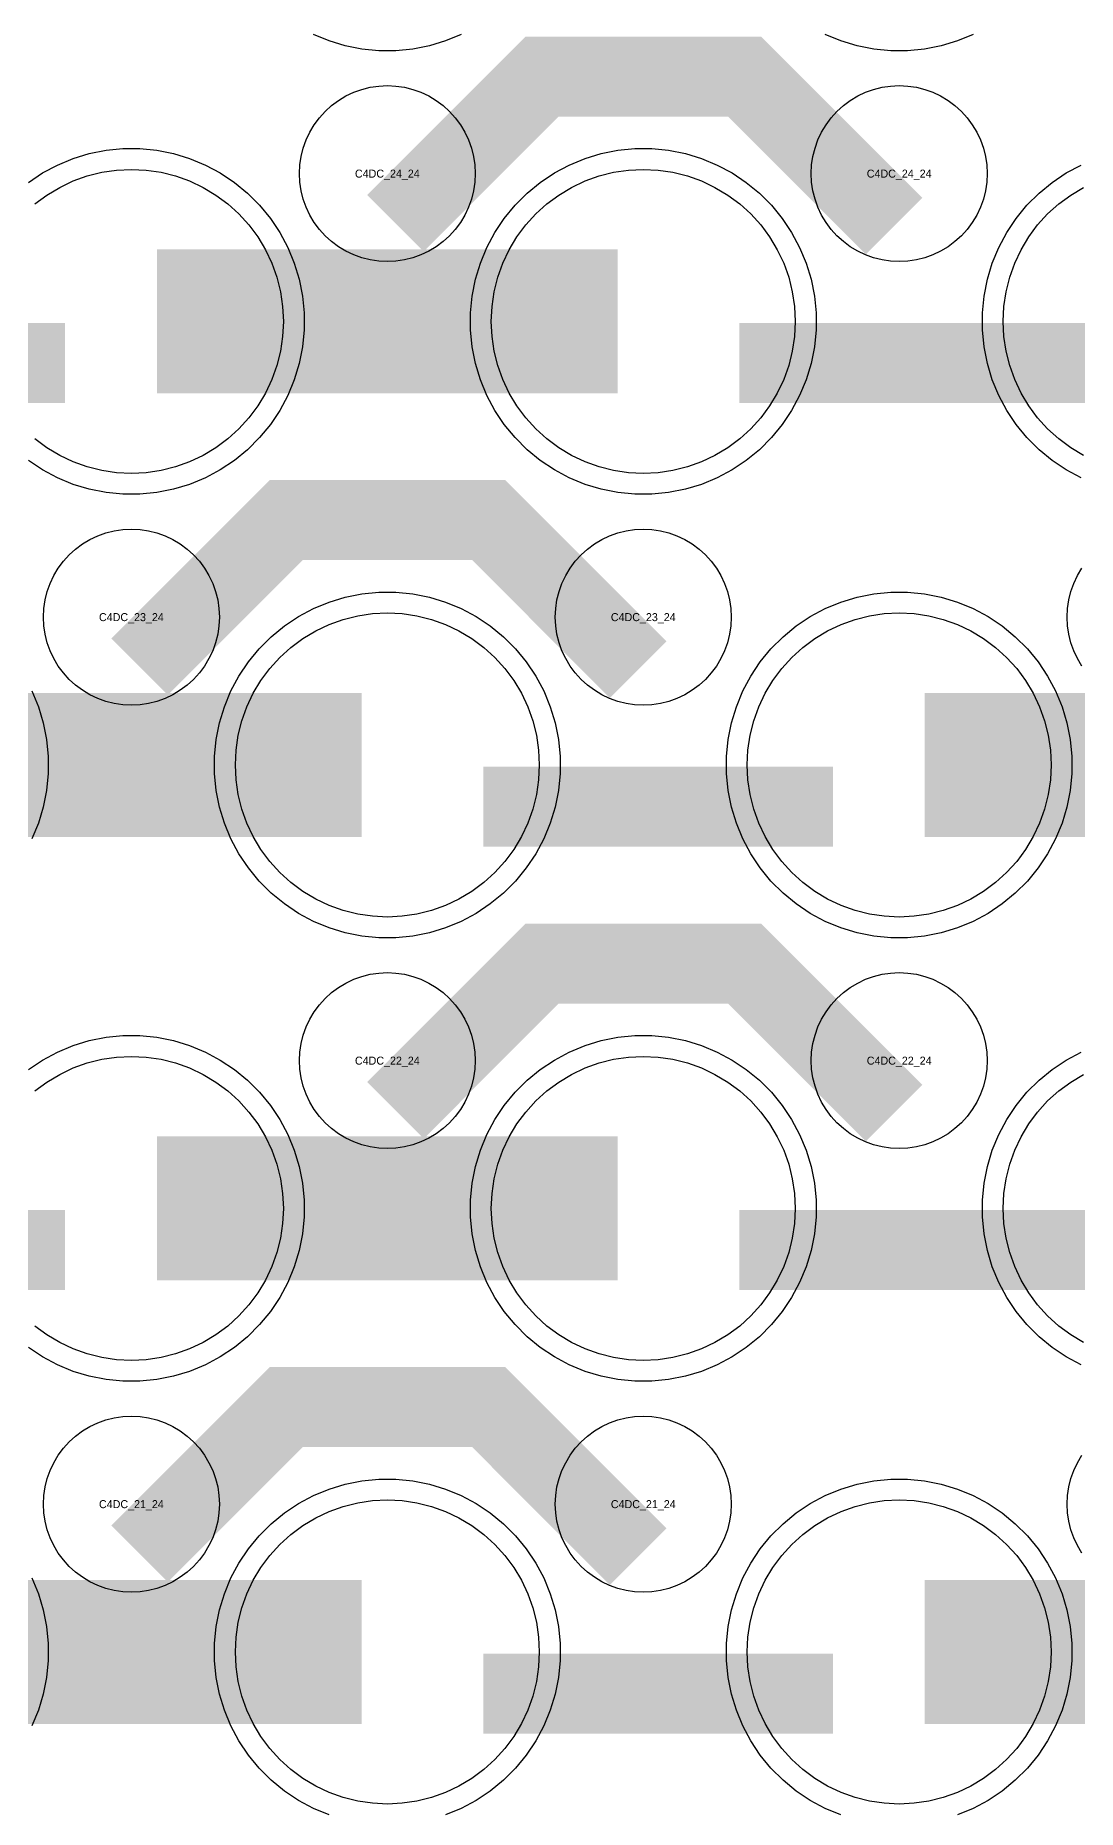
# Model space of a CAD drawing. Extents: x -11880 to 11880, y -14992 to 14992.
# Drawn here: x -4350 to -4024, y -11979 to -11425 of the extents above; entities that cross this region are included whole.
import ezdxf
from ezdxf.enums import TextEntityAlignment as Align

# ---------------------------------------------------------------- set-up
doc = ezdxf.new("R2010")
doc.units = 0
doc.header["$MEASUREMENT"] = 0
for name, color, linetype in [('GDS_775_DT_237', 138, 'CONTINUOUS'), ('RDL1_FS', 34, 'CONTINUOUS'), ('RDL_BS', 160, 'CONTINUOUS')]:
    doc.layers.add(name, color=color, linetype=linetype)

msp = doc.modelspace()

# ---------------------------------------------------------------- linework, layer by layer
at = {"layer": 'RDL1_FS', "color": 240, "true_color": 0xed1f24}
for points in [[(-4350.14, -11477.301), (-4346.395, -11474.523), (-4342.395, -11472.125), (-4338.181, -11470.133), (-4333.791, -11468.561), (-4329.268, -11467.429), (-4324.657, -11466.745), (-4320, -11466.516), (-4315.343, -11466.745), (-4310.732, -11467.429), (-4306.209, -11468.561), (-4301.819, -11470.133), (-4297.605, -11472.125), (-4293.605, -11474.523), (-4289.86, -11477.301), (-4286.406, -11480.431), (-4283.276, -11483.885), (-4280.498, -11487.63), (-4278.1, -11491.63), (-4276.108, -11495.844), (-4274.536, -11500.234), (-4273.404, -11504.757), (-4272.72, -11509.368), (-4272.491, -11514.025), (-4272.72, -11518.682), (-4273.404, -11523.293), (-4274.536, -11527.816), (-4276.108, -11532.206), (-4278.1, -11536.42), (-4280.498, -11540.42), (-4283.276, -11544.165), (-4286.406, -11547.619), (-4289.86, -11550.749), (-4293.605, -11553.527), (-4297.605, -11555.925), (-4301.819, -11557.917), (-4306.209, -11559.489), (-4310.732, -11560.621), (-4315.343, -11561.305), (-4320, -11561.534), (-4324.657, -11561.305), (-4329.268, -11560.621), (-4333.791, -11559.489), (-4338.181, -11557.917), (-4342.395, -11555.925), (-4346.395, -11553.527), (-4350.14, -11550.749)], [(-4022.395, -11555.925), (-4026.395, -11553.527), (-4030.14, -11550.749), (-4033.594, -11547.619), (-4036.724, -11544.165), (-4039.502, -11540.42), (-4041.9, -11536.42), (-4043.892, -11532.206), (-4045.464, -11527.816), (-4046.596, -11523.293), (-4047.28, -11518.682), (-4047.509, -11514.025), (-4047.28, -11509.368), (-4046.596, -11504.757), (-4045.464, -11500.234), (-4043.892, -11495.844), (-4041.9, -11491.63), (-4039.502, -11487.63), (-4036.724, -11483.885), (-4033.594, -11480.431), (-4030.14, -11477.301), (-4026.395, -11474.523), (-4022.395, -11472.125)]]:
    msp.add_lwpolyline(points, dxfattribs=at)
for points in [[(-4160, -11561.534), (-4164.657, -11561.305), (-4169.268, -11560.621), (-4173.791, -11559.489), (-4178.181, -11557.917), (-4182.395, -11555.925), (-4186.395, -11553.527), (-4190.14, -11550.749), (-4193.594, -11547.619), (-4196.724, -11544.165), (-4199.502, -11540.42), (-4201.9, -11536.42), (-4203.892, -11532.206), (-4205.464, -11527.816), (-4206.596, -11523.293), (-4207.28, -11518.682), (-4207.509, -11514.025), (-4207.28, -11509.368), (-4206.596, -11504.757), (-4205.464, -11500.234), (-4203.892, -11495.844), (-4201.9, -11491.63), (-4199.502, -11487.63), (-4196.724, -11483.885), (-4193.594, -11480.431), (-4190.14, -11477.301), (-4186.395, -11474.523), (-4182.395, -11472.125), (-4178.181, -11470.133), (-4173.791, -11468.561), (-4169.268, -11467.429), (-4164.657, -11466.745), (-4160, -11466.516), (-4155.343, -11466.745), (-4150.732, -11467.429), (-4146.209, -11468.561), (-4141.819, -11470.133), (-4137.605, -11472.125), (-4133.605, -11474.523), (-4129.86, -11477.301), (-4126.406, -11480.431), (-4123.276, -11483.885), (-4120.498, -11487.63), (-4118.1, -11491.63), (-4116.108, -11495.844), (-4114.536, -11500.234), (-4113.404, -11504.757), (-4112.72, -11509.368), (-4112.491, -11514.025), (-4112.72, -11518.682), (-4113.404, -11523.293), (-4114.536, -11527.816), (-4116.108, -11532.206), (-4118.1, -11536.42), (-4120.498, -11540.42), (-4123.276, -11544.165), (-4126.406, -11547.619), (-4129.86, -11550.749), (-4133.605, -11553.527), (-4137.605, -11555.925), (-4141.819, -11557.917), (-4146.209, -11559.489), (-4150.732, -11560.621), (-4155.343, -11561.305)], [(-4240, -11700.099), (-4244.657, -11699.87), (-4249.268, -11699.186), (-4253.791, -11698.054), (-4258.181, -11696.482), (-4262.395, -11694.49), (-4266.395, -11692.092), (-4270.14, -11689.314), (-4273.594, -11686.184), (-4276.724, -11682.73), (-4279.502, -11678.985), (-4281.9, -11674.985), (-4283.892, -11670.771), (-4285.464, -11666.381), (-4286.596, -11661.858), (-4287.28, -11657.247), (-4287.509, -11652.59), (-4287.28, -11647.933), (-4286.596, -11643.322), (-4285.464, -11638.799), (-4283.892, -11634.409), (-4281.9, -11630.195), (-4279.502, -11626.195), (-4276.724, -11622.45), (-4273.594, -11618.996), (-4270.14, -11615.866), (-4266.395, -11613.088), (-4262.395, -11610.69), (-4258.181, -11608.698), (-4253.791, -11607.126), (-4249.268, -11605.994), (-4244.657, -11605.31), (-4240, -11605.081), (-4235.343, -11605.31), (-4230.732, -11605.994), (-4226.209, -11607.126), (-4221.819, -11608.698), (-4217.605, -11610.69), (-4213.605, -11613.088), (-4209.86, -11615.866), (-4206.406, -11618.996), (-4203.276, -11622.45), (-4200.498, -11626.195), (-4198.1, -11630.195), (-4196.108, -11634.409), (-4194.536, -11638.799), (-4193.404, -11643.322), (-4192.72, -11647.933), (-4192.491, -11652.59), (-4192.72, -11657.247), (-4193.404, -11661.858), (-4194.536, -11666.381), (-4196.108, -11670.771), (-4198.1, -11674.985), (-4200.498, -11678.985), (-4203.276, -11682.73), (-4206.406, -11686.184), (-4209.86, -11689.314), (-4213.605, -11692.092), (-4217.605, -11694.49), (-4221.819, -11696.482), (-4226.209, -11698.054), (-4230.732, -11699.186), (-4235.343, -11699.87)], [(-4080, -11700.099), (-4084.657, -11699.87), (-4089.268, -11699.186), (-4093.791, -11698.054), (-4098.181, -11696.482), (-4102.395, -11694.49), (-4106.395, -11692.092), (-4110.14, -11689.314), (-4113.594, -11686.184), (-4116.724, -11682.73), (-4119.502, -11678.985), (-4121.9, -11674.985), (-4123.892, -11670.771), (-4125.464, -11666.381), (-4126.596, -11661.858), (-4127.28, -11657.247), (-4127.509, -11652.59), (-4127.28, -11647.933), (-4126.596, -11643.322), (-4125.464, -11638.799), (-4123.892, -11634.409), (-4121.9, -11630.195), (-4119.502, -11626.195), (-4116.724, -11622.45), (-4113.594, -11618.996), (-4110.14, -11615.866), (-4106.395, -11613.088), (-4102.395, -11610.69), (-4098.181, -11608.698), (-4093.791, -11607.126), (-4089.268, -11605.994), (-4084.657, -11605.31), (-4080, -11605.081), (-4075.343, -11605.31), (-4070.732, -11605.994), (-4066.209, -11607.126), (-4061.819, -11608.698), (-4057.605, -11610.69), (-4053.605, -11613.088), (-4049.86, -11615.866), (-4046.406, -11618.996), (-4043.276, -11622.45), (-4040.498, -11626.195), (-4038.1, -11630.195), (-4036.108, -11634.409), (-4034.536, -11638.799), (-4033.404, -11643.322), (-4032.72, -11647.933), (-4032.491, -11652.59), (-4032.72, -11657.247), (-4033.404, -11661.858), (-4034.536, -11666.381), (-4036.108, -11670.771), (-4038.1, -11674.985), (-4040.498, -11678.985), (-4043.276, -11682.73), (-4046.406, -11686.184), (-4049.86, -11689.314), (-4053.605, -11692.092), (-4057.605, -11694.49), (-4061.819, -11696.482), (-4066.209, -11698.054), (-4070.732, -11699.186), (-4075.343, -11699.87)]]:
    msp.add_lwpolyline(points, close=True, dxfattribs=at)
for points in [[(-4311.998, -11514.025, 45, 45, 0), (-4239.998, -11514.025, 45, 45, 0)], [(-4239.998, -11514.025, 45, 45, 0), (-4167.998, -11514.025, 45, 45, 0)], [(-4391.998, -11652.59, 45, 45, 0), (-4319.998, -11652.59, 45, 45, 0)], [(-4319.998, -11652.59, 45, 45, 0), (-4247.998, -11652.59, 45, 45, 0)], [(-4071.998, -11652.59, 45, 45, 0), (-3999.998, -11652.59, 45, 45, 0)]]:
    msp.add_lwpolyline(points, format="xyseb", dxfattribs=at)
at = {"layer": 'RDL1_FS'}
for points in [[(-4350.14, -11754.431), (-4346.395, -11751.653), (-4342.395, -11749.255), (-4338.181, -11747.263), (-4333.791, -11745.691), (-4329.268, -11744.559), (-4324.657, -11743.875), (-4320, -11743.646), (-4315.343, -11743.875), (-4310.732, -11744.559), (-4306.209, -11745.691), (-4301.819, -11747.263), (-4297.605, -11749.255), (-4293.605, -11751.653), (-4289.86, -11754.431), (-4286.406, -11757.561), (-4283.276, -11761.015), (-4280.498, -11764.76), (-4278.1, -11768.76), (-4276.108, -11772.974), (-4274.536, -11777.364), (-4273.404, -11781.887), (-4272.72, -11786.498), (-4272.491, -11791.155), (-4272.72, -11795.812), (-4273.404, -11800.423), (-4274.536, -11804.946), (-4276.108, -11809.336), (-4278.1, -11813.55), (-4280.498, -11817.55), (-4283.276, -11821.295), (-4286.406, -11824.749), (-4289.86, -11827.879), (-4293.605, -11830.657), (-4297.605, -11833.055), (-4301.819, -11835.047), (-4306.209, -11836.619), (-4310.732, -11837.751), (-4315.343, -11838.435), (-4320, -11838.664), (-4324.657, -11838.435), (-4329.268, -11837.751), (-4333.791, -11836.619), (-4338.181, -11835.047), (-4342.395, -11833.055), (-4346.395, -11830.657), (-4350.14, -11827.879)], [(-4022.395, -11833.055), (-4026.395, -11830.657), (-4030.14, -11827.879), (-4033.594, -11824.749), (-4036.724, -11821.295), (-4039.502, -11817.55), (-4041.9, -11813.55), (-4043.892, -11809.336), (-4045.464, -11804.946), (-4046.596, -11800.423), (-4047.28, -11795.812), (-4047.509, -11791.155), (-4047.28, -11786.498), (-4046.596, -11781.887), (-4045.464, -11777.364), (-4043.892, -11772.974), (-4041.9, -11768.76), (-4039.502, -11764.76), (-4036.724, -11761.015), (-4033.594, -11757.561), (-4030.14, -11754.431), (-4026.395, -11751.653), (-4022.395, -11749.255)]]:
    msp.add_lwpolyline(points, dxfattribs=at)
for points in [[(-4160, -11838.664), (-4164.657, -11838.435), (-4169.268, -11837.751), (-4173.791, -11836.619), (-4178.181, -11835.047), (-4182.395, -11833.055), (-4186.395, -11830.657), (-4190.14, -11827.879), (-4193.594, -11824.749), (-4196.724, -11821.295), (-4199.502, -11817.55), (-4201.9, -11813.55), (-4203.892, -11809.336), (-4205.464, -11804.946), (-4206.596, -11800.423), (-4207.28, -11795.812), (-4207.509, -11791.155), (-4207.28, -11786.498), (-4206.596, -11781.887), (-4205.464, -11777.364), (-4203.892, -11772.974), (-4201.9, -11768.76), (-4199.502, -11764.76), (-4196.724, -11761.015), (-4193.594, -11757.561), (-4190.14, -11754.431), (-4186.395, -11751.653), (-4182.395, -11749.255), (-4178.181, -11747.263), (-4173.791, -11745.691), (-4169.268, -11744.559), (-4164.657, -11743.875), (-4160, -11743.646), (-4155.343, -11743.875), (-4150.732, -11744.559), (-4146.209, -11745.691), (-4141.819, -11747.263), (-4137.605, -11749.255), (-4133.605, -11751.653), (-4129.86, -11754.431), (-4126.406, -11757.561), (-4123.276, -11761.015), (-4120.498, -11764.76), (-4118.1, -11768.76), (-4116.108, -11772.974), (-4114.536, -11777.364), (-4113.404, -11781.887), (-4112.72, -11786.498), (-4112.491, -11791.155), (-4112.72, -11795.812), (-4113.404, -11800.423), (-4114.536, -11804.946), (-4116.108, -11809.336), (-4118.1, -11813.55), (-4120.498, -11817.55), (-4123.276, -11821.295), (-4126.406, -11824.749), (-4129.86, -11827.879), (-4133.605, -11830.657), (-4137.605, -11833.055), (-4141.819, -11835.047), (-4146.209, -11836.619), (-4150.732, -11837.751), (-4155.343, -11838.435)], [(-4240, -11977.229), (-4244.657, -11977), (-4249.268, -11976.316), (-4253.791, -11975.184), (-4258.181, -11973.612), (-4262.395, -11971.62), (-4266.395, -11969.222), (-4270.14, -11966.444), (-4273.594, -11963.314), (-4276.724, -11959.86), (-4279.502, -11956.115), (-4281.9, -11952.115), (-4283.892, -11947.901), (-4285.464, -11943.511), (-4286.596, -11938.988), (-4287.28, -11934.377), (-4287.509, -11929.72), (-4287.28, -11925.063), (-4286.596, -11920.452), (-4285.464, -11915.929), (-4283.892, -11911.539), (-4281.9, -11907.325), (-4279.502, -11903.325), (-4276.724, -11899.58), (-4273.594, -11896.126), (-4270.14, -11892.996), (-4266.395, -11890.218), (-4262.395, -11887.82), (-4258.181, -11885.828), (-4253.791, -11884.256), (-4249.268, -11883.124), (-4244.657, -11882.44), (-4240, -11882.211), (-4235.343, -11882.44), (-4230.732, -11883.124), (-4226.209, -11884.256), (-4221.819, -11885.828), (-4217.605, -11887.82), (-4213.605, -11890.218), (-4209.86, -11892.996), (-4206.406, -11896.126), (-4203.276, -11899.58), (-4200.498, -11903.325), (-4198.1, -11907.325), (-4196.108, -11911.539), (-4194.536, -11915.929), (-4193.404, -11920.452), (-4192.72, -11925.063), (-4192.491, -11929.72), (-4192.72, -11934.377), (-4193.404, -11938.988), (-4194.536, -11943.511), (-4196.108, -11947.901), (-4198.1, -11952.115), (-4200.498, -11956.115), (-4203.276, -11959.86), (-4206.406, -11963.314), (-4209.86, -11966.444), (-4213.605, -11969.222), (-4217.605, -11971.62), (-4221.819, -11973.612), (-4226.209, -11975.184), (-4230.732, -11976.316), (-4235.343, -11977)], [(-4080, -11977.229), (-4084.657, -11977), (-4089.268, -11976.316), (-4093.791, -11975.184), (-4098.181, -11973.612), (-4102.395, -11971.62), (-4106.395, -11969.222), (-4110.14, -11966.444), (-4113.594, -11963.314), (-4116.724, -11959.86), (-4119.502, -11956.115), (-4121.9, -11952.115), (-4123.892, -11947.901), (-4125.464, -11943.511), (-4126.596, -11938.988), (-4127.28, -11934.377), (-4127.509, -11929.72), (-4127.28, -11925.063), (-4126.596, -11920.452), (-4125.464, -11915.929), (-4123.892, -11911.539), (-4121.9, -11907.325), (-4119.502, -11903.325), (-4116.724, -11899.58), (-4113.594, -11896.126), (-4110.14, -11892.996), (-4106.395, -11890.218), (-4102.395, -11887.82), (-4098.181, -11885.828), (-4093.791, -11884.256), (-4089.268, -11883.124), (-4084.657, -11882.44), (-4080, -11882.211), (-4075.343, -11882.44), (-4070.732, -11883.124), (-4066.209, -11884.256), (-4061.819, -11885.828), (-4057.605, -11887.82), (-4053.605, -11890.218), (-4049.86, -11892.996), (-4046.406, -11896.126), (-4043.276, -11899.58), (-4040.498, -11903.325), (-4038.1, -11907.325), (-4036.108, -11911.539), (-4034.536, -11915.929), (-4033.404, -11920.452), (-4032.72, -11925.063), (-4032.491, -11929.72), (-4032.72, -11934.377), (-4033.404, -11938.988), (-4034.536, -11943.511), (-4036.108, -11947.901), (-4038.1, -11952.115), (-4040.498, -11956.115), (-4043.276, -11959.86), (-4046.406, -11963.314), (-4049.86, -11966.444), (-4053.605, -11969.222), (-4057.605, -11971.62), (-4061.819, -11973.612), (-4066.209, -11975.184), (-4070.732, -11976.316), (-4075.343, -11977)]]:
    msp.add_lwpolyline(points, close=True, dxfattribs=at)
for points in [[(-4311.998, -11791.155, 45, 45, 0), (-4239.998, -11791.155, 45, 45, 0)], [(-4239.998, -11791.155, 45, 45, 0), (-4167.998, -11791.155, 45, 45, 0)], [(-4391.998, -11929.72, 45, 45, 0), (-4319.998, -11929.72, 45, 45, 0)], [(-4319.998, -11929.72, 45, 45, 0), (-4247.998, -11929.72, 45, 45, 0)], [(-4071.998, -11929.72, 45, 45, 0), (-3999.998, -11929.72, 45, 45, 0)]]:
    msp.add_lwpolyline(points, format="xyseb", dxfattribs=at)
at = {"layer": 'RDL_BS'}
for points in [[(-4216.885, -11424.335), (-4221.795, -11426.366), (-4226.835, -11427.897), (-4232.062, -11428.943), (-4237.356, -11429.46), (-4242.644, -11429.46), (-4247.938, -11428.943), (-4253.165, -11427.897), (-4258.205, -11426.366), (-4263.115, -11424.335)], [(-4056.885, -11424.335), (-4061.795, -11426.366), (-4066.835, -11427.897), (-4072.062, -11428.943), (-4077.356, -11429.46), (-4082.644, -11429.46), (-4087.938, -11428.943), (-4093.165, -11427.897), (-4098.205, -11426.366), (-4103.115, -11424.335)], [(-4022.857, -11621.682), (-4024.25, -11619.358), (-4025.402, -11616.921), (-4026.309, -11614.386), (-4026.966, -11611.767), (-4027.362, -11609.095), (-4027.494, -11606.402), (-4027.362, -11603.709), (-4026.966, -11601.037), (-4026.309, -11598.418), (-4025.402, -11595.883), (-4024.25, -11593.446), (-4022.857, -11591.122)], [(-4352.191, -11747.719), (-4347.777, -11744.772), (-4343.115, -11742.28), (-4338.205, -11740.249), (-4333.165, -11738.718), (-4327.938, -11737.672), (-4322.644, -11737.155), (-4317.356, -11737.155), (-4312.062, -11737.672), (-4306.835, -11738.718), (-4301.795, -11740.249), (-4296.885, -11742.28), (-4292.223, -11744.772), (-4287.809, -11747.719), (-4283.708, -11751.081), (-4279.926, -11754.863), (-4276.564, -11758.964), (-4273.617, -11763.378), (-4271.125, -11768.04), (-4269.094, -11772.95), (-4267.563, -11777.99), (-4266.517, -11783.217), (-4266, -11788.511), (-4266, -11793.799), (-4266.517, -11799.093), (-4267.563, -11804.32), (-4269.094, -11809.36), (-4271.125, -11814.27), (-4273.617, -11818.932), (-4276.564, -11823.346), (-4279.926, -11827.447), (-4283.708, -11831.229), (-4287.809, -11834.591), (-4292.223, -11837.538), (-4296.885, -11840.03), (-4301.795, -11842.061), (-4306.835, -11843.592), (-4312.062, -11844.638), (-4317.356, -11845.155), (-4322.644, -11845.155), (-4327.938, -11844.638), (-4333.165, -11843.592), (-4338.205, -11842.061), (-4343.115, -11840.03), (-4347.777, -11837.538), (-4352.191, -11834.591)], [(-4023.115, -11840.03), (-4027.777, -11837.538), (-4032.191, -11834.591), (-4036.292, -11831.229), (-4040.074, -11827.447), (-4043.436, -11823.346), (-4046.383, -11818.932), (-4048.875, -11814.27), (-4050.906, -11809.36), (-4052.437, -11804.32), (-4053.483, -11799.093), (-4054, -11793.799), (-4054, -11788.511), (-4053.483, -11783.217), (-4052.437, -11777.99), (-4050.906, -11772.95), (-4048.875, -11768.04), (-4046.383, -11763.378), (-4043.436, -11758.964), (-4040.074, -11754.863), (-4036.292, -11751.081), (-4032.191, -11747.719), (-4027.777, -11744.772), (-4023.115, -11742.28)], [(-4022.857, -11898.812), (-4024.25, -11896.488), (-4025.402, -11894.051), (-4026.309, -11891.516), (-4026.966, -11888.897), (-4027.362, -11886.225), (-4027.494, -11883.532), (-4027.362, -11880.839), (-4026.966, -11878.167), (-4026.309, -11875.548), (-4025.402, -11873.013), (-4024.25, -11870.576), (-4022.857, -11868.252)], [(-4258.205, -11980.626), (-4263.115, -11978.595), (-4267.777, -11976.103), (-4272.191, -11973.156), (-4276.292, -11969.794), (-4280.074, -11966.012), (-4283.436, -11961.911), (-4286.383, -11957.497), (-4288.875, -11952.835), (-4290.906, -11947.925), (-4292.437, -11942.885), (-4293.483, -11937.658), (-4294, -11932.364), (-4294, -11927.076), (-4293.483, -11921.782), (-4292.437, -11916.555), (-4290.906, -11911.515), (-4288.875, -11906.605), (-4286.383, -11901.943), (-4283.436, -11897.529), (-4280.074, -11893.428), (-4276.292, -11889.646), (-4272.191, -11886.284), (-4267.777, -11883.337), (-4263.115, -11880.845), (-4258.205, -11878.814), (-4253.165, -11877.283), (-4247.938, -11876.237), (-4242.644, -11875.72), (-4237.356, -11875.72), (-4232.062, -11876.237), (-4226.835, -11877.283), (-4221.795, -11878.814), (-4216.885, -11880.845), (-4212.223, -11883.337), (-4207.809, -11886.284), (-4203.708, -11889.646), (-4199.926, -11893.428), (-4196.564, -11897.529), (-4193.617, -11901.943), (-4191.125, -11906.605), (-4189.094, -11911.515), (-4187.563, -11916.555), (-4186.517, -11921.782), (-4186, -11927.076), (-4186, -11932.364), (-4186.517, -11937.658), (-4187.563, -11942.885), (-4189.094, -11947.925), (-4191.125, -11952.835), (-4193.617, -11957.497), (-4196.564, -11961.911), (-4199.926, -11966.012), (-4203.708, -11969.794), (-4207.809, -11973.156), (-4212.223, -11976.103), (-4216.885, -11978.595), (-4221.795, -11980.626)], [(-4098.205, -11980.626), (-4103.115, -11978.595), (-4107.777, -11976.103), (-4112.191, -11973.156), (-4116.292, -11969.794), (-4120.074, -11966.012), (-4123.436, -11961.911), (-4126.383, -11957.497), (-4128.875, -11952.835), (-4130.906, -11947.925), (-4132.437, -11942.885), (-4133.483, -11937.658), (-4134, -11932.364), (-4134, -11927.076), (-4133.483, -11921.782), (-4132.437, -11916.555), (-4130.906, -11911.515), (-4128.875, -11906.605), (-4126.383, -11901.943), (-4123.436, -11897.529), (-4120.074, -11893.428), (-4116.292, -11889.646), (-4112.191, -11886.284), (-4107.777, -11883.337), (-4103.115, -11880.845), (-4098.205, -11878.814), (-4093.165, -11877.283), (-4087.938, -11876.237), (-4082.644, -11875.72), (-4077.356, -11875.72), (-4072.062, -11876.237), (-4066.835, -11877.283), (-4061.795, -11878.814), (-4056.885, -11880.845), (-4052.223, -11883.337), (-4047.809, -11886.284), (-4043.708, -11889.646), (-4039.926, -11893.428), (-4036.564, -11897.529), (-4033.617, -11901.943), (-4031.125, -11906.605), (-4029.094, -11911.515), (-4027.563, -11916.555), (-4026.517, -11921.782), (-4026, -11927.076), (-4026, -11932.364), (-4026.517, -11937.658), (-4027.563, -11942.885), (-4029.094, -11947.925), (-4031.125, -11952.835), (-4033.617, -11957.497), (-4036.564, -11961.911), (-4039.926, -11966.012), (-4043.708, -11969.794), (-4047.809, -11973.156), (-4052.223, -11976.103), (-4056.885, -11978.595), (-4061.795, -11980.626)], [(-4351.125, -11906.605), (-4349.094, -11911.515), (-4347.563, -11916.555), (-4346.517, -11921.782), (-4346, -11927.076), (-4346, -11932.364), (-4346.517, -11937.658), (-4347.563, -11942.885), (-4349.094, -11947.925), (-4351.125, -11952.835)]]:
    msp.add_lwpolyline(points, dxfattribs=at)
for points in [[(-4237.438, -11483.339, 25, 25, 0), (-4191.623, -11437.524, 25, 25, 0), (-4158.07, -11437.524, 25, 25, 0)], [(-4081.599, -11484.238, 25, 25, 0), (-4128.313, -11437.524, 25, 25, 0), (-4158.071, -11437.524, 25, 25, 0)], [(-4317.438, -11621.904, 25, 25, 0), (-4271.623, -11576.089, 25, 25, 0), (-4238.07, -11576.089, 25, 25, 0)], [(-4161.599, -11622.803, 25, 25, 0), (-4208.313, -11576.089, 25, 25, 0), (-4238.071, -11576.089, 25, 25, 0)], [(-4237.438, -11760.469, 25, 25, 0), (-4191.623, -11714.654, 25, 25, 0), (-4158.07, -11714.654, 25, 25, 0)], [(-4081.599, -11761.368, 25, 25, 0), (-4128.313, -11714.654, 25, 25, 0), (-4158.071, -11714.654, 25, 25, 0)], [(-4449.984, -11804.168, 25, 25, 0), (-4340.719, -11804.168, 25, 25, 0)], [(-4129.984, -11804.168, 25, 25, 0), (-4020.719, -11804.168, 25, 25, 0)], [(-4317.438, -11899.034, 25, 25, 0), (-4271.623, -11853.219, 25, 25, 0), (-4238.07, -11853.219, 25, 25, 0)], [(-4161.599, -11899.933, 25, 25, 0), (-4208.313, -11853.219, 25, 25, 0), (-4238.071, -11853.219, 25, 25, 0)], [(-4209.984, -11942.733, 25, 25, 0), (-4100.719, -11942.733, 25, 25, 0)]]:
    msp.add_lwpolyline(points, format="xyseb", dxfattribs=at)
for points in [[(-4240, -11495.331), (-4242.693, -11495.199), (-4245.365, -11494.803), (-4247.984, -11494.146), (-4250.519, -11493.239), (-4252.956, -11492.087), (-4255.28, -11490.694), (-4257.443, -11489.091), (-4259.442, -11487.279), (-4261.254, -11485.28), (-4262.857, -11483.117), (-4264.25, -11480.793), (-4265.402, -11478.356), (-4266.309, -11475.821), (-4266.966, -11473.202), (-4267.362, -11470.53), (-4267.494, -11467.837), (-4267.362, -11465.144), (-4266.966, -11462.472), (-4266.309, -11459.853), (-4265.402, -11457.318), (-4264.25, -11454.881), (-4262.857, -11452.557), (-4261.254, -11450.394), (-4259.442, -11448.395), (-4257.443, -11446.583), (-4255.28, -11444.98), (-4252.956, -11443.587), (-4250.519, -11442.435), (-4247.984, -11441.528), (-4245.365, -11440.871), (-4242.693, -11440.475), (-4240, -11440.343), (-4237.307, -11440.475), (-4234.635, -11440.871), (-4232.016, -11441.528), (-4229.481, -11442.435), (-4227.044, -11443.587), (-4224.72, -11444.98), (-4222.557, -11446.583), (-4220.558, -11448.395), (-4218.746, -11450.394), (-4217.143, -11452.557), (-4215.75, -11454.881), (-4214.598, -11457.318), (-4213.691, -11459.853), (-4213.034, -11462.472), (-4212.638, -11465.144), (-4212.506, -11467.837), (-4212.638, -11470.53), (-4213.034, -11473.202), (-4213.691, -11475.821), (-4214.598, -11478.356), (-4215.75, -11480.793), (-4217.143, -11483.117), (-4218.746, -11485.28), (-4220.558, -11487.279), (-4222.557, -11489.091), (-4224.72, -11490.694), (-4227.044, -11492.087), (-4229.481, -11493.239), (-4232.016, -11494.146), (-4234.635, -11494.803), (-4237.307, -11495.199)], [(-4080, -11495.331), (-4082.693, -11495.199), (-4085.365, -11494.803), (-4087.984, -11494.146), (-4090.519, -11493.239), (-4092.956, -11492.087), (-4095.28, -11490.694), (-4097.443, -11489.091), (-4099.442, -11487.279), (-4101.254, -11485.28), (-4102.857, -11483.117), (-4104.25, -11480.793), (-4105.402, -11478.356), (-4106.309, -11475.821), (-4106.966, -11473.202), (-4107.362, -11470.53), (-4107.494, -11467.837), (-4107.362, -11465.144), (-4106.966, -11462.472), (-4106.309, -11459.853), (-4105.402, -11457.318), (-4104.25, -11454.881), (-4102.857, -11452.557), (-4101.254, -11450.394), (-4099.442, -11448.395), (-4097.443, -11446.583), (-4095.28, -11444.98), (-4092.956, -11443.587), (-4090.519, -11442.435), (-4087.984, -11441.528), (-4085.365, -11440.871), (-4082.693, -11440.475), (-4080, -11440.343), (-4077.307, -11440.475), (-4074.635, -11440.871), (-4072.016, -11441.528), (-4069.481, -11442.435), (-4067.044, -11443.587), (-4064.72, -11444.98), (-4062.557, -11446.583), (-4060.558, -11448.395), (-4058.746, -11450.394), (-4057.143, -11452.557), (-4055.75, -11454.881), (-4054.598, -11457.318), (-4053.691, -11459.853), (-4053.034, -11462.472), (-4052.638, -11465.144), (-4052.506, -11467.837), (-4052.638, -11470.53), (-4053.034, -11473.202), (-4053.691, -11475.821), (-4054.598, -11478.356), (-4055.75, -11480.793), (-4057.143, -11483.117), (-4058.746, -11485.28), (-4060.558, -11487.279), (-4062.557, -11489.091), (-4064.72, -11490.694), (-4067.044, -11492.087), (-4069.481, -11493.239), (-4072.016, -11494.146), (-4074.635, -11494.803), (-4077.307, -11495.199)], [(-4320, -11633.896), (-4322.693, -11633.764), (-4325.365, -11633.368), (-4327.984, -11632.711), (-4330.519, -11631.804), (-4332.956, -11630.652), (-4335.28, -11629.259), (-4337.443, -11627.656), (-4339.442, -11625.844), (-4341.254, -11623.845), (-4342.857, -11621.682), (-4344.25, -11619.358), (-4345.402, -11616.921), (-4346.309, -11614.386), (-4346.966, -11611.767), (-4347.362, -11609.095), (-4347.494, -11606.402), (-4347.362, -11603.709), (-4346.966, -11601.037), (-4346.309, -11598.418), (-4345.402, -11595.883), (-4344.25, -11593.446), (-4342.857, -11591.122), (-4341.254, -11588.959), (-4339.442, -11586.96), (-4337.443, -11585.148), (-4335.28, -11583.545), (-4332.956, -11582.152), (-4330.519, -11581), (-4327.984, -11580.093), (-4325.365, -11579.436), (-4322.693, -11579.04), (-4320, -11578.908), (-4317.307, -11579.04), (-4314.635, -11579.436), (-4312.016, -11580.093), (-4309.481, -11581), (-4307.044, -11582.152), (-4304.72, -11583.545), (-4302.557, -11585.148), (-4300.558, -11586.96), (-4298.746, -11588.959), (-4297.143, -11591.122), (-4295.75, -11593.446), (-4294.598, -11595.883), (-4293.691, -11598.418), (-4293.034, -11601.037), (-4292.638, -11603.709), (-4292.506, -11606.402), (-4292.638, -11609.095), (-4293.034, -11611.767), (-4293.691, -11614.386), (-4294.598, -11616.921), (-4295.75, -11619.358), (-4297.143, -11621.682), (-4298.746, -11623.845), (-4300.558, -11625.844), (-4302.557, -11627.656), (-4304.72, -11629.259), (-4307.044, -11630.652), (-4309.481, -11631.804), (-4312.016, -11632.711), (-4314.635, -11633.368), (-4317.307, -11633.764)], [(-4160, -11633.896), (-4162.693, -11633.764), (-4165.365, -11633.368), (-4167.984, -11632.711), (-4170.519, -11631.804), (-4172.956, -11630.652), (-4175.28, -11629.259), (-4177.443, -11627.656), (-4179.442, -11625.844), (-4181.254, -11623.845), (-4182.857, -11621.682), (-4184.25, -11619.358), (-4185.402, -11616.921), (-4186.309, -11614.386), (-4186.966, -11611.767), (-4187.362, -11609.095), (-4187.494, -11606.402), (-4187.362, -11603.709), (-4186.966, -11601.037), (-4186.309, -11598.418), (-4185.402, -11595.883), (-4184.25, -11593.446), (-4182.857, -11591.122), (-4181.254, -11588.959), (-4179.442, -11586.96), (-4177.443, -11585.148), (-4175.28, -11583.545), (-4172.956, -11582.152), (-4170.519, -11581), (-4167.984, -11580.093), (-4165.365, -11579.436), (-4162.693, -11579.04), (-4160, -11578.908), (-4157.307, -11579.04), (-4154.635, -11579.436), (-4152.016, -11580.093), (-4149.481, -11581), (-4147.044, -11582.152), (-4144.72, -11583.545), (-4142.557, -11585.148), (-4140.558, -11586.96), (-4138.746, -11588.959), (-4137.143, -11591.122), (-4135.75, -11593.446), (-4134.598, -11595.883), (-4133.691, -11598.418), (-4133.034, -11601.037), (-4132.638, -11603.709), (-4132.506, -11606.402), (-4132.638, -11609.095), (-4133.034, -11611.767), (-4133.691, -11614.386), (-4134.598, -11616.921), (-4135.75, -11619.358), (-4137.143, -11621.682), (-4138.746, -11623.845), (-4140.558, -11625.844), (-4142.557, -11627.656), (-4144.72, -11629.259), (-4147.044, -11630.652), (-4149.481, -11631.804), (-4152.016, -11632.711), (-4154.635, -11633.368), (-4157.307, -11633.764)], [(-4240, -11772.461), (-4242.693, -11772.329), (-4245.365, -11771.933), (-4247.984, -11771.276), (-4250.519, -11770.369), (-4252.956, -11769.217), (-4255.28, -11767.824), (-4257.443, -11766.221), (-4259.442, -11764.409), (-4261.254, -11762.41), (-4262.857, -11760.247), (-4264.25, -11757.923), (-4265.402, -11755.486), (-4266.309, -11752.951), (-4266.966, -11750.332), (-4267.362, -11747.66), (-4267.494, -11744.967), (-4267.362, -11742.274), (-4266.966, -11739.602), (-4266.309, -11736.983), (-4265.402, -11734.448), (-4264.25, -11732.011), (-4262.857, -11729.687), (-4261.254, -11727.524), (-4259.442, -11725.525), (-4257.443, -11723.713), (-4255.28, -11722.11), (-4252.956, -11720.717), (-4250.519, -11719.565), (-4247.984, -11718.658), (-4245.365, -11718.001), (-4242.693, -11717.605), (-4240, -11717.473), (-4237.307, -11717.605), (-4234.635, -11718.001), (-4232.016, -11718.658), (-4229.481, -11719.565), (-4227.044, -11720.717), (-4224.72, -11722.11), (-4222.557, -11723.713), (-4220.558, -11725.525), (-4218.746, -11727.524), (-4217.143, -11729.687), (-4215.75, -11732.011), (-4214.598, -11734.448), (-4213.691, -11736.983), (-4213.034, -11739.602), (-4212.638, -11742.274), (-4212.506, -11744.967), (-4212.638, -11747.66), (-4213.034, -11750.332), (-4213.691, -11752.951), (-4214.598, -11755.486), (-4215.75, -11757.923), (-4217.143, -11760.247), (-4218.746, -11762.41), (-4220.558, -11764.409), (-4222.557, -11766.221), (-4224.72, -11767.824), (-4227.044, -11769.217), (-4229.481, -11770.369), (-4232.016, -11771.276), (-4234.635, -11771.933), (-4237.307, -11772.329)], [(-4080, -11772.461), (-4082.693, -11772.329), (-4085.365, -11771.933), (-4087.984, -11771.276), (-4090.519, -11770.369), (-4092.956, -11769.217), (-4095.28, -11767.824), (-4097.443, -11766.221), (-4099.442, -11764.409), (-4101.254, -11762.41), (-4102.857, -11760.247), (-4104.25, -11757.923), (-4105.402, -11755.486), (-4106.309, -11752.951), (-4106.966, -11750.332), (-4107.362, -11747.66), (-4107.494, -11744.967), (-4107.362, -11742.274), (-4106.966, -11739.602), (-4106.309, -11736.983), (-4105.402, -11734.448), (-4104.25, -11732.011), (-4102.857, -11729.687), (-4101.254, -11727.524), (-4099.442, -11725.525), (-4097.443, -11723.713), (-4095.28, -11722.11), (-4092.956, -11720.717), (-4090.519, -11719.565), (-4087.984, -11718.658), (-4085.365, -11718.001), (-4082.693, -11717.605), (-4080, -11717.473), (-4077.307, -11717.605), (-4074.635, -11718.001), (-4072.016, -11718.658), (-4069.481, -11719.565), (-4067.044, -11720.717), (-4064.72, -11722.11), (-4062.557, -11723.713), (-4060.558, -11725.525), (-4058.746, -11727.524), (-4057.143, -11729.687), (-4055.75, -11732.011), (-4054.598, -11734.448), (-4053.691, -11736.983), (-4053.034, -11739.602), (-4052.638, -11742.274), (-4052.506, -11744.967), (-4052.638, -11747.66), (-4053.034, -11750.332), (-4053.691, -11752.951), (-4054.598, -11755.486), (-4055.75, -11757.923), (-4057.143, -11760.247), (-4058.746, -11762.41), (-4060.558, -11764.409), (-4062.557, -11766.221), (-4064.72, -11767.824), (-4067.044, -11769.217), (-4069.481, -11770.369), (-4072.016, -11771.276), (-4074.635, -11771.933), (-4077.307, -11772.329)], [(-4162.644, -11845.155), (-4167.938, -11844.638), (-4173.165, -11843.592), (-4178.205, -11842.061), (-4183.115, -11840.03), (-4187.777, -11837.538), (-4192.191, -11834.591), (-4196.292, -11831.229), (-4200.074, -11827.447), (-4203.436, -11823.346), (-4206.383, -11818.932), (-4208.875, -11814.27), (-4210.906, -11809.36), (-4212.437, -11804.32), (-4213.483, -11799.093), (-4214, -11793.799), (-4214, -11788.511), (-4213.483, -11783.217), (-4212.437, -11777.99), (-4210.906, -11772.95), (-4208.875, -11768.04), (-4206.383, -11763.378), (-4203.436, -11758.964), (-4200.074, -11754.863), (-4196.292, -11751.081), (-4192.191, -11747.719), (-4187.777, -11744.772), (-4183.115, -11742.28), (-4178.205, -11740.249), (-4173.165, -11738.718), (-4167.938, -11737.672), (-4162.644, -11737.155), (-4157.356, -11737.155), (-4152.062, -11737.672), (-4146.835, -11738.718), (-4141.795, -11740.249), (-4136.885, -11742.28), (-4132.223, -11744.772), (-4127.809, -11747.719), (-4123.708, -11751.081), (-4119.926, -11754.863), (-4116.564, -11758.964), (-4113.617, -11763.378), (-4111.125, -11768.04), (-4109.094, -11772.95), (-4107.563, -11777.99), (-4106.517, -11783.217), (-4106, -11788.511), (-4106, -11793.799), (-4106.517, -11799.093), (-4107.563, -11804.32), (-4109.094, -11809.36), (-4111.125, -11814.27), (-4113.617, -11818.932), (-4116.564, -11823.346), (-4119.926, -11827.447), (-4123.708, -11831.229), (-4127.809, -11834.591), (-4132.223, -11837.538), (-4136.885, -11840.03), (-4141.795, -11842.061), (-4146.835, -11843.592), (-4152.062, -11844.638), (-4157.356, -11845.155)], [(-4320, -11911.026), (-4322.693, -11910.894), (-4325.365, -11910.498), (-4327.984, -11909.841), (-4330.519, -11908.934), (-4332.956, -11907.782), (-4335.28, -11906.389), (-4337.443, -11904.786), (-4339.442, -11902.974), (-4341.254, -11900.975), (-4342.857, -11898.812), (-4344.25, -11896.488), (-4345.402, -11894.051), (-4346.309, -11891.516), (-4346.966, -11888.897), (-4347.362, -11886.225), (-4347.494, -11883.532), (-4347.362, -11880.839), (-4346.966, -11878.167), (-4346.309, -11875.548), (-4345.402, -11873.013), (-4344.25, -11870.576), (-4342.857, -11868.252), (-4341.254, -11866.089), (-4339.442, -11864.09), (-4337.443, -11862.278), (-4335.28, -11860.675), (-4332.956, -11859.282), (-4330.519, -11858.13), (-4327.984, -11857.223), (-4325.365, -11856.566), (-4322.693, -11856.17), (-4320, -11856.038), (-4317.307, -11856.17), (-4314.635, -11856.566), (-4312.016, -11857.223), (-4309.481, -11858.13), (-4307.044, -11859.282), (-4304.72, -11860.675), (-4302.557, -11862.278), (-4300.558, -11864.09), (-4298.746, -11866.089), (-4297.143, -11868.252), (-4295.75, -11870.576), (-4294.598, -11873.013), (-4293.691, -11875.548), (-4293.034, -11878.167), (-4292.638, -11880.839), (-4292.506, -11883.532), (-4292.638, -11886.225), (-4293.034, -11888.897), (-4293.691, -11891.516), (-4294.598, -11894.051), (-4295.75, -11896.488), (-4297.143, -11898.812), (-4298.746, -11900.975), (-4300.558, -11902.974), (-4302.557, -11904.786), (-4304.72, -11906.389), (-4307.044, -11907.782), (-4309.481, -11908.934), (-4312.016, -11909.841), (-4314.635, -11910.498), (-4317.307, -11910.894)], [(-4160, -11911.026), (-4162.693, -11910.894), (-4165.365, -11910.498), (-4167.984, -11909.841), (-4170.519, -11908.934), (-4172.956, -11907.782), (-4175.28, -11906.389), (-4177.443, -11904.786), (-4179.442, -11902.974), (-4181.254, -11900.975), (-4182.857, -11898.812), (-4184.25, -11896.488), (-4185.402, -11894.051), (-4186.309, -11891.516), (-4186.966, -11888.897), (-4187.362, -11886.225), (-4187.494, -11883.532), (-4187.362, -11880.839), (-4186.966, -11878.167), (-4186.309, -11875.548), (-4185.402, -11873.013), (-4184.25, -11870.576), (-4182.857, -11868.252), (-4181.254, -11866.089), (-4179.442, -11864.09), (-4177.443, -11862.278), (-4175.28, -11860.675), (-4172.956, -11859.282), (-4170.519, -11858.13), (-4167.984, -11857.223), (-4165.365, -11856.566), (-4162.693, -11856.17), (-4160, -11856.038), (-4157.307, -11856.17), (-4154.635, -11856.566), (-4152.016, -11857.223), (-4149.481, -11858.13), (-4147.044, -11859.282), (-4144.72, -11860.675), (-4142.557, -11862.278), (-4140.558, -11864.09), (-4138.746, -11866.089), (-4137.143, -11868.252), (-4135.75, -11870.576), (-4134.598, -11873.013), (-4133.691, -11875.548), (-4133.034, -11878.167), (-4132.638, -11880.839), (-4132.506, -11883.532), (-4132.638, -11886.225), (-4133.034, -11888.897), (-4133.691, -11891.516), (-4134.598, -11894.051), (-4135.75, -11896.488), (-4137.143, -11898.812), (-4138.746, -11900.975), (-4140.558, -11902.974), (-4142.557, -11904.786), (-4144.72, -11906.389), (-4147.044, -11907.782), (-4149.481, -11908.934), (-4152.016, -11909.841), (-4154.635, -11910.498), (-4157.307, -11910.894)]]:
    msp.add_lwpolyline(points, close=True, dxfattribs=at)
at = {"layer": 'RDL_BS', "color": 240, "true_color": 0xed1f24}
for points in [[(-4352.191, -11470.589), (-4347.777, -11467.642), (-4343.115, -11465.15), (-4338.205, -11463.119), (-4333.165, -11461.588), (-4327.938, -11460.542), (-4322.644, -11460.025), (-4317.356, -11460.025), (-4312.062, -11460.542), (-4306.835, -11461.588), (-4301.795, -11463.119), (-4296.885, -11465.15), (-4292.223, -11467.642), (-4287.809, -11470.589), (-4283.708, -11473.951), (-4279.926, -11477.733), (-4276.564, -11481.834), (-4273.617, -11486.248), (-4271.125, -11490.91), (-4269.094, -11495.82), (-4267.563, -11500.86), (-4266.517, -11506.087), (-4266, -11511.381), (-4266, -11516.669), (-4266.517, -11521.963), (-4267.563, -11527.19), (-4269.094, -11532.23), (-4271.125, -11537.14), (-4273.617, -11541.802), (-4276.564, -11546.216), (-4279.926, -11550.317), (-4283.708, -11554.099), (-4287.809, -11557.461), (-4292.223, -11560.408), (-4296.885, -11562.9), (-4301.795, -11564.931), (-4306.835, -11566.462), (-4312.062, -11567.508), (-4317.356, -11568.025), (-4322.644, -11568.025), (-4327.938, -11567.508), (-4333.165, -11566.462), (-4338.205, -11564.931), (-4343.115, -11562.9), (-4347.777, -11560.408), (-4352.191, -11557.461)], [(-4023.115, -11562.9), (-4027.777, -11560.408), (-4032.191, -11557.461), (-4036.292, -11554.099), (-4040.074, -11550.317), (-4043.436, -11546.216), (-4046.383, -11541.802), (-4048.875, -11537.14), (-4050.906, -11532.23), (-4052.437, -11527.19), (-4053.483, -11521.963), (-4054, -11516.669), (-4054, -11511.381), (-4053.483, -11506.087), (-4052.437, -11500.86), (-4050.906, -11495.82), (-4048.875, -11490.91), (-4046.383, -11486.248), (-4043.436, -11481.834), (-4040.074, -11477.733), (-4036.292, -11473.951), (-4032.191, -11470.589), (-4027.777, -11467.642), (-4023.115, -11465.15)], [(-4351.125, -11629.475), (-4349.094, -11634.385), (-4347.563, -11639.425), (-4346.517, -11644.652), (-4346, -11649.946), (-4346, -11655.234), (-4346.517, -11660.528), (-4347.563, -11665.755), (-4349.094, -11670.795), (-4351.125, -11675.705)]]:
    msp.add_lwpolyline(points, dxfattribs=at)
for points in [[(-4162.644, -11568.025), (-4167.938, -11567.508), (-4173.165, -11566.462), (-4178.205, -11564.931), (-4183.115, -11562.9), (-4187.777, -11560.408), (-4192.191, -11557.461), (-4196.292, -11554.099), (-4200.074, -11550.317), (-4203.436, -11546.216), (-4206.383, -11541.802), (-4208.875, -11537.14), (-4210.906, -11532.23), (-4212.437, -11527.19), (-4213.483, -11521.963), (-4214, -11516.669), (-4214, -11511.381), (-4213.483, -11506.087), (-4212.437, -11500.86), (-4210.906, -11495.82), (-4208.875, -11490.91), (-4206.383, -11486.248), (-4203.436, -11481.834), (-4200.074, -11477.733), (-4196.292, -11473.951), (-4192.191, -11470.589), (-4187.777, -11467.642), (-4183.115, -11465.15), (-4178.205, -11463.119), (-4173.165, -11461.588), (-4167.938, -11460.542), (-4162.644, -11460.025), (-4157.356, -11460.025), (-4152.062, -11460.542), (-4146.835, -11461.588), (-4141.795, -11463.119), (-4136.885, -11465.15), (-4132.223, -11467.642), (-4127.809, -11470.589), (-4123.708, -11473.951), (-4119.926, -11477.733), (-4116.564, -11481.834), (-4113.617, -11486.248), (-4111.125, -11490.91), (-4109.094, -11495.82), (-4107.563, -11500.86), (-4106.517, -11506.087), (-4106, -11511.381), (-4106, -11516.669), (-4106.517, -11521.963), (-4107.563, -11527.19), (-4109.094, -11532.23), (-4111.125, -11537.14), (-4113.617, -11541.802), (-4116.564, -11546.216), (-4119.926, -11550.317), (-4123.708, -11554.099), (-4127.809, -11557.461), (-4132.223, -11560.408), (-4136.885, -11562.9), (-4141.795, -11564.931), (-4146.835, -11566.462), (-4152.062, -11567.508), (-4157.356, -11568.025)], [(-4242.644, -11706.59), (-4247.938, -11706.073), (-4253.165, -11705.027), (-4258.205, -11703.496), (-4263.115, -11701.465), (-4267.777, -11698.973), (-4272.191, -11696.026), (-4276.292, -11692.664), (-4280.074, -11688.882), (-4283.436, -11684.781), (-4286.383, -11680.367), (-4288.875, -11675.705), (-4290.906, -11670.795), (-4292.437, -11665.755), (-4293.483, -11660.528), (-4294, -11655.234), (-4294, -11649.946), (-4293.483, -11644.652), (-4292.437, -11639.425), (-4290.906, -11634.385), (-4288.875, -11629.475), (-4286.383, -11624.813), (-4283.436, -11620.399), (-4280.074, -11616.298), (-4276.292, -11612.516), (-4272.191, -11609.154), (-4267.777, -11606.207), (-4263.115, -11603.715), (-4258.205, -11601.684), (-4253.165, -11600.153), (-4247.938, -11599.107), (-4242.644, -11598.59), (-4237.356, -11598.59), (-4232.062, -11599.107), (-4226.835, -11600.153), (-4221.795, -11601.684), (-4216.885, -11603.715), (-4212.223, -11606.207), (-4207.809, -11609.154), (-4203.708, -11612.516), (-4199.926, -11616.298), (-4196.564, -11620.399), (-4193.617, -11624.813), (-4191.125, -11629.475), (-4189.094, -11634.385), (-4187.563, -11639.425), (-4186.517, -11644.652), (-4186, -11649.946), (-4186, -11655.234), (-4186.517, -11660.528), (-4187.563, -11665.755), (-4189.094, -11670.795), (-4191.125, -11675.705), (-4193.617, -11680.367), (-4196.564, -11684.781), (-4199.926, -11688.882), (-4203.708, -11692.664), (-4207.809, -11696.026), (-4212.223, -11698.973), (-4216.885, -11701.465), (-4221.795, -11703.496), (-4226.835, -11705.027), (-4232.062, -11706.073), (-4237.356, -11706.59)], [(-4082.644, -11706.59), (-4087.938, -11706.073), (-4093.165, -11705.027), (-4098.205, -11703.496), (-4103.115, -11701.465), (-4107.777, -11698.973), (-4112.191, -11696.026), (-4116.292, -11692.664), (-4120.074, -11688.882), (-4123.436, -11684.781), (-4126.383, -11680.367), (-4128.875, -11675.705), (-4130.906, -11670.795), (-4132.437, -11665.755), (-4133.483, -11660.528), (-4134, -11655.234), (-4134, -11649.946), (-4133.483, -11644.652), (-4132.437, -11639.425), (-4130.906, -11634.385), (-4128.875, -11629.475), (-4126.383, -11624.813), (-4123.436, -11620.399), (-4120.074, -11616.298), (-4116.292, -11612.516), (-4112.191, -11609.154), (-4107.777, -11606.207), (-4103.115, -11603.715), (-4098.205, -11601.684), (-4093.165, -11600.153), (-4087.938, -11599.107), (-4082.644, -11598.59), (-4077.356, -11598.59), (-4072.062, -11599.107), (-4066.835, -11600.153), (-4061.795, -11601.684), (-4056.885, -11603.715), (-4052.223, -11606.207), (-4047.809, -11609.154), (-4043.708, -11612.516), (-4039.926, -11616.298), (-4036.564, -11620.399), (-4033.617, -11624.813), (-4031.125, -11629.475), (-4029.094, -11634.385), (-4027.563, -11639.425), (-4026.517, -11644.652), (-4026, -11649.946), (-4026, -11655.234), (-4026.517, -11660.528), (-4027.563, -11665.755), (-4029.094, -11670.795), (-4031.125, -11675.705), (-4033.617, -11680.367), (-4036.564, -11684.781), (-4039.926, -11688.882), (-4043.708, -11692.664), (-4047.809, -11696.026), (-4052.223, -11698.973), (-4056.885, -11701.465), (-4061.795, -11703.496), (-4066.835, -11705.027), (-4072.062, -11706.073), (-4077.356, -11706.59)]]:
    msp.add_lwpolyline(points, close=True, dxfattribs=at)
for points in [[(-4449.984, -11527.038, 25, 25, 0), (-4340.719, -11527.038, 25, 25, 0)], [(-4129.984, -11527.038, 25, 25, 0), (-4020.719, -11527.038, 25, 25, 0)], [(-4209.984, -11665.603, 25, 25, 0), (-4100.719, -11665.603, 25, 25, 0)]]:
    msp.add_lwpolyline(points, format="xyseb", dxfattribs=at)

# ---------------------------------------------------------------- texts
at = {"layer": 'GDS_775_DT_237'}
for s, p in [('C4DC_24_24', (-4240, -11467.837)), ('C4DC_24_24', (-4240, -11467.837)), ('C4DC_24_24', (-4080, -11467.837)), ('C4DC_24_24', (-4080, -11467.837)), ('C4DC_23_24', (-4320, -11606.402)), ('C4DC_23_24', (-4320, -11606.402)), ('C4DC_23_24', (-4160, -11606.402)), ('C4DC_23_24', (-4160, -11606.402)), ('C4DC_22_24', (-4240, -11744.967)), ('C4DC_22_24', (-4240, -11744.967)), ('C4DC_22_24', (-4080, -11744.967)), ('C4DC_22_24', (-4080, -11744.967)), ('C4DC_21_24', (-4320, -11883.532)), ('C4DC_21_24', (-4320, -11883.532)), ('C4DC_21_24', (-4160, -11883.532)), ('C4DC_21_24', (-4160, -11883.532))]:
    msp.add_text(s, height=2.5, dxfattribs=at).set_placement(p, align=Align.MIDDLE_CENTER)

doc.saveas('drawing.dxf')
